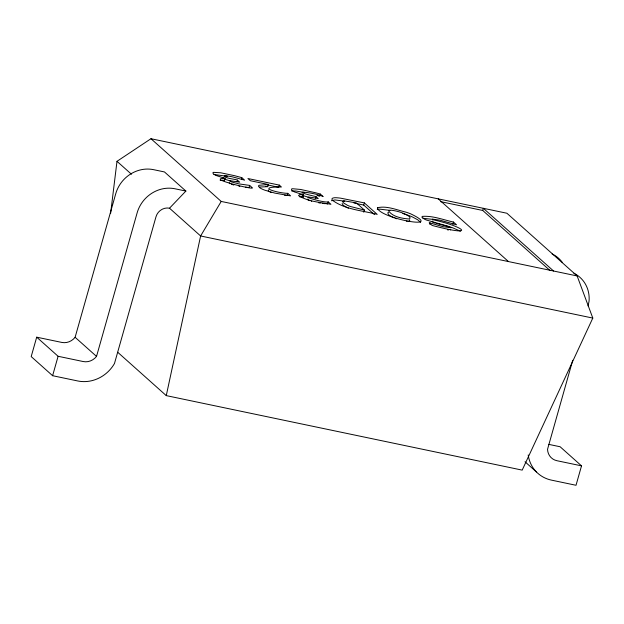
<?xml version="1.0" encoding="UTF-8"?>
<svg xmlns="http://www.w3.org/2000/svg" width="624" height="624" viewBox="0 0 624 624"><rect width="100%" height="100%" fill="white"/><g stroke="black" fill="none" stroke-linecap="round" stroke-linejoin="round"><path stroke-width="0.94" d="M110.627 213.377L116.992 161.32L150.969 138.723L506.891 213.236L577.138 275.948L592.8 318.076L522.187 470.122L166.265 395.616L117.749 352.295M450.614 229.952L450.629 229.874A3.182 0.585 15.8 0 0 450.536 229.718L450.216 229.468M166.265 395.616L200.616 235.973L221.216 201.435L577.138 275.948M36.691 337.171L31.2 356.585L52.611 375.703L77.735 380.96A33.868 31.138 -48.2 0 0 114.473 363.511L155.984 216.801A11.404 10.491 -48.2 0 1 169.51 208.205L185.882 191.061L164.471 171.951L153.59 169.673A31.933 29.367 -48.2 0 0 115.736 193.744L75.114 337.295A13.338 12.262 -48.2 0 1 61.815 342.428L36.691 337.171L58.102 356.281L83.226 361.546A13.338 12.262 -48.2 0 0 96.525 356.405L137.14 212.854A31.933 29.367 -48.2 0 1 175.001 188.783L185.882 191.061M52.611 375.703L58.102 356.281M224.468 180.632L224.96 178.37L215.615 175.328L213.252 173.768L212.909 172.692A11.521 2.122 15.8 0 1 213.595 172.349L220.724 172.786L234.515 175.679L241.769 177.622L244.577 180.125L232.253 176.81L225.241 175.57A6.934 1.271 15.8 0 0 224.453 175.555C221.957 178.129 238.547 179.603 237.432 180.157L239.717 182.192L229.648 180.632L230.498 181.514A2.792 0.515 15.8 0 0 231.208 181.841L238.781 183.862L249.647 185.406L252.416 187.886C253.64 189.992 204.945 177.918 225.077 178.472L224.468 180.632L220.171 180.445M237.026 181.592L237.432 180.157M241.363 179.057L241.769 177.622M249.647 185.406L249.031 187.559L245.521 187.145M259.678 187.06L267.735 186.646L268.343 184.493L250.372 180.726L247.907 178.526L279.302 185.102L281.432 187.005C253.711 186.724 279.341 193.346 287.75 193.339L290.589 195.881L274.794 193.089L264.935 190.226A11.458 2.106 15.8 0 1 259.654 187.676L258.391 186.108L258.983 185.305L268.343 184.493M279.302 185.102L278.694 187.262L267.275 184.868M287.75 193.339L287.134 195.499L284.521 195.234M303.521 194.813L303.03 197.083L303.521 194.813L294.567 191.958A8.018 1.474 15.8 0 1 293.296 191.326L291.556 189.938L291.603 188.986A11.474 2.114 15.8 0 1 292.516 188.721L300.674 189.462L315.97 192.855L320.33 194.064L323.138 196.576C313.747 192.13 285.402 189.579 315.97 196.591L318.248 198.627C292.032 193.44 324.043 203.338 328.177 201.848L330.954 204.321C320.237 202.34 308.49 201.614 298.951 195.913A10.873 1.997 15.8 0 1 298.592 195.445L299.66 194.641L303.638 194.922M315.362 198.752L315.97 196.591M320.33 194.064L319.722 196.225L317.031 195.468M328.177 201.848L327.569 204.001L326.57 203.791M374.439 214.625L363.73 205.062L364.338 202.901L340.829 198.206A21.434 3.939 15.8 0 0 337.155 197.8C335.681 197.597 330.416 197.441 332.241 200.148C345.127 209.648 362.162 210.467 377.192 214.375L364.338 202.901M363.753 212.191L364.361 210.031L356.382 202.909L344.729 200.936A10.655 1.958 15.8 0 0 343.333 201.053L342.623 201.708L343.559 202.948L347.701 205.421A10.374 1.911 15.8 0 0 350.555 206.544L364.361 210.031M429.881 224.461L430.295 223.025L443.087 226.715L451.238 227.768L448.539 226.379L426.301 220.007A9.789 1.802 15.8 0 1 424.601 219.235L421.925 217.269L422.222 216.395C432.806 215.569 443.227 219.804 453.445 222.05L456.518 224.796L439.928 220.178L432.385 219.133L432.83 219.718M452.829 224.211L453.445 222.05M550.072 270.59L482.726 210.46L483.335 208.307L553.574 271.019M572.715 360.305L547.537 449.303A13.689 12.581 -48.2 0 0 556.951 460.715L581.521 465.855L576.022 485.277L551.452 480.129A34.219 31.465 -48.2 0 1 528.2 454.943M588.089 305.978L589.048 301.283A31.941 29.375 -48.2 0 0 584.407 282.461A32.097 29.515 -48.2 0 0 573.908 273.226M342.131 203.494L343.27 205.382L347.092 207.581A10.374 1.911 15.8 0 0 348.473 208.159M301.665 194.345L302.281 194.158M268.687 189.907L268.25 190.866L269.513 191.794M331.445 200.741L334.94 199.93L344.69 201.193M377.247 209.609L377.777 209.407A19.461 3.58 15.8 0 1 379.922 209.165L389.891 210.374M229.211 182.699L229.796 183.62A2.691 0.491 15.8 0 0 230.03 183.745M308.006 199.118L307.554 199.251L308.24 200.008M223.696 177.723L223.135 178.129M408.642 221.2L409.64 220.865L409.711 220.054M291.626 190.96L295.854 191.006L304.114 192.418M422.893 218.275L432.65 219.359M213.923 174.424L227.479 176.374M432.752 221.216L431.769 221.489L433.61 222.495A4.571 0.842 15.8 0 0 434.312 222.745L435.396 223.08M407.3 221.224L406.341 221.138M325.385 203.713L322.179 203.369M303.03 197.083L300.635 196.81A10.85 1.997 15.8 0 0 299.465 196.802M447.533 229.866L448.445 229.999M318.825 202.862L320.385 203.096M238.891 186.163L239.842 186.334M440.458 201.614L482.726 210.46M353.964 203.018L363.73 205.062M265.84 186.256L267.735 186.646M430.295 223.025L429.187 222.791L432.143 225.436C477.922 237.58 464.17 226.567 432.83 219.718M592.8 318.076L200.616 235.973L169.51 208.205M548.769 444.374L560.11 446.745L581.521 465.855M230.225 180.905L224.344 179.088M308.459 197.278L302.804 195.484M222.596 180.086L224.351 180.531M233.821 185.016L232.83 184.743M300.706 196.412L301.127 196.521M436.402 223.369L452.096 227.565L460.403 231.184M311.259 201.154L311.743 201.295M402.823 213.517L408.938 215.561A19.804 3.643 15.8 0 1 412.604 217.051L417.869 219.89L420.607 222.425M231.871 184.454L231.325 184.267M396.49 218.774L395.164 218.283M309.691 200.647L309.379 200.538A3.26 0.601 15.8 0 1 308.888 200.335L308.545 200.171M270.215 192.137L271.144 192.512M393.994 217.799C391.841 216.567 388.089 215.514 387.793 212.807A12.971 2.387 15.8 0 1 388.541 212.425M552.139 254.046L554.713 255.349A31.886 29.32 -48.2 0 1 562.364 262.431M438.251 198.869L508.49 261.581M525.01 461.768L536.429 471.955M150.969 138.723L221.216 201.435M116.992 161.32L131.461 174.236M75.114 337.295L96.525 356.405M388.432 210.608C392.434 216.918 402.254 218.548 409.539 219.008C412.027 216.957 405.865 214.547 404.118 213.619C400.28 211.981 396.217 210.896 392.09 210.311A9.82 1.81 15.8 0 0 390.593 210.187L388.44 210.6M377.426 207.776C378.745 218.205 446.55 230.911 410.537 213.775A18.611 3.424 15.8 0 0 406.021 212.16C396.848 210.038 386.786 205.475 377.426 207.776"/></g></svg>
